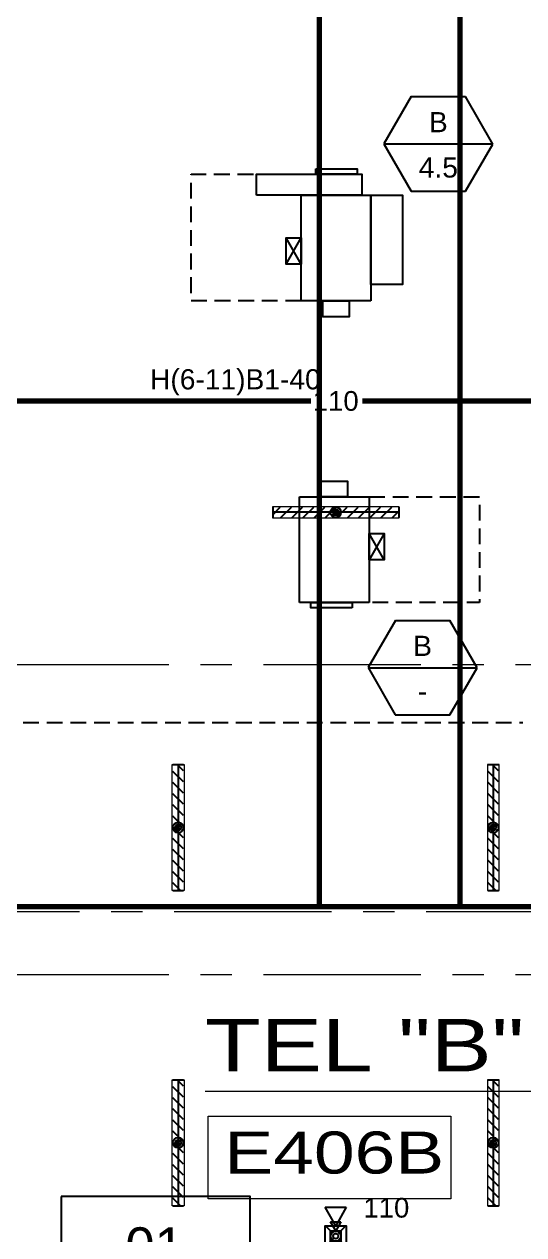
# Model space of a CAD drawing. Header units: inches. Extents: x -26500 to 0, y -3347 to 2257.
# Drawn here: x -22439.6 to -22249.4, y 804.1 to 1265 of the extents above; entities that cross this region are included whole.
import ezdxf
from ezdxf import colors
from ezdxf.entities.mleader import LeaderData, LeaderLine
from ezdxf.enums import TextEntityAlignment as Align
from ezdxf.math import Vec2, Vec3

# ---------------------------------------------------------------- set-up
doc = ezdxf.new("R2010")
doc.units = ezdxf.units.IN
doc.header["$LTSCALE"] = 48
doc.header["$MEASUREMENT"] = 0
for name, pattern in [('A104$0$CENTER', [2, 1.25, -0.25, 0.25, -0.25]), ('HIDDEN2', [0.1875, 0.125, -0.0625]), ('NB - 5th floor_plan$0$HIDDEN2', [0.1875, 0.125, -0.0625])]:
    doc.linetypes.add(name, pattern=pattern)
for name, color, linetype in [('0 @ 48', 7, 'Continuous'), ('0 @ 96', 7, 'Continuous'), ('A104$0$A-AREA-IDEN', 8, 'Continuous'), ('A104$0$A-GRID-GRDP0-15', 8, 'Continuous'), ('A604$0$br604_br604 - E-Lite', 3, 'Continuous'), ('ANNTEXT', 6, 'Continuous'), ('CLEAR', 1, 'HIDDEN2'), ('E-Anno-Keyn', 72, 'Continuous'), ('E-FIRE', 234, 'Continuous'), ('E-Lite', 53, 'Continuous'), ('E-Lite-Emer', 13, 'Continuous'), ('E-Lite-Exit', 13, 'Continuous'), ('E-Powr-Circ', 232, 'Continuous'), ('G-Anno', 6, 'Continuous'), ('G-TEXT', 6, 'Continuous'), ('HAEQUIP', 94, 'Continuous'), ('M-HVAC-blck', 6, 'Continuous'), ('M-HVAC-clrn', 1, 'HIDDEN2'), ('M-HVAC-EQPM-FPTD', 94, 'Continuous'), ('M-HVAC-FUTR', 4, 'HIDDEN2'), ('M-HVAC-Supp', 93, 'Continuous'), ('M-HVAC-TEXT', 6, 'Continuous'), ('NB - 5th floor_plan$0$STDROPS', 1, 'NB - 5th floor_plan$0$HIDDEN2'), ('XREF', 7, 'Continuous')]:
    doc.layers.add(name, color=color, linetype=linetype)
doc.layers.add('E-Fire-Covr', color=240, linetype='Continuous', lineweight=70, plot=False)
doc.styles.add('A104$0$Arial', font='arial.ttf', dxfattribs={"height": 0.076839})
doc.styles.add('A104$0$style-Arial', font='arial.ttf')
doc.styles.add('M08', font='arial.ttf', dxfattribs={"height": 7.68})
doc.styles.add('M10', font='arial.ttf', dxfattribs={"height": 9.6})
doc.styles.add('MAMEP ANNO', font='arial.ttf', dxfattribs={"height": 0.101562})
doc.styles.add('P10', font='arial.ttf', dxfattribs={"height": 0.1})
doc.styles.get("Standard").update_dxf_attribs({"font": 'simplex.shx'})
pattern_1 = [(315, (-25102.7736, -1136.361), (2.1213203, 2.1213203), [])]
pattern_2 = [(315, (-24982.7736, -1136.361), (2.1213203, 2.1213203), [])]

# ---------------------------------------------------------------- blocks, each defined once
blk = doc.blocks.new('A104')
at = {"layer": 'A104$0$A-AREA-IDEN', "lineweight": 13}
blk.add_line((-22370.7776, 858.8241, 0.2066), (-22225.236, 858.8241, 0.2066), dxfattribs=at)
blk.add_3dface([(-22369.5778, 849.3074, 0.2066), (-22277.1398, 849.3074, 0.2066), (-22277.1398, 817.7779, 0.2066), (-22369.5778, 817.7779, 0.2066)], dxfattribs=at)
at = {"layer": 'A104$0$A-GRID-GRDP0-15', "linetype": 'A104$0$CENTER', "lineweight": 0}
for p, q in [((-23884.5631, 1021.1697), (-20452.7577, 1021.1697)), ((-24110.5721, 927.1574), (-20437.5384, 927.1574)), ((-23884.5631, 903.1574), (-20364.9322, 903.1574))]:
    blk.add_line(p, q, dxfattribs=at)
at = {"layer": 'A104$0$A-AREA-IDEN', "lineweight": 13, "style": 'A104$0$style-Arial', "width": 1.246875}
blk.add_text('E406B', height=16, dxfattribs=at).set_placement((-22363.3938, 827.4206, 0.2066))
at = {"layer": 'A104$0$A-AREA-IDEN', "lineweight": 13, "insert": (-22370.7786, 866.3031, 0.2066), "char_height": 19.999996, "attachment_point": 7, "line_spacing_factor": 0.6, "style": 'A104$0$Arial'}
blk.add_mtext('\\H1x;\\W1.24688;TEL "B"', dxfattribs=at)
blk = doc.blocks.new('NB - 5th floor_plan')
at = {"layer": 'NB - 5th floor_plan$0$STDROPS', "color": 1, "linetype": 'NB - 5th floor_plan$0$HIDDEN2'}
blk.add_line((-22485.0261, 999.1574), (-22249.769, 999.1574), dxfattribs=at)
blk = doc.blocks.new('A$C420D110D')
blk.add_line((48, 24), (0, 24))
blk.add_lwpolyline([(0, 48), (0, 0), (48, 0), (48, 48)], close=True)
at = {"layer": 'G-TEXT', "color": 6, "style": 'P10'}
for tag, p in [('M3.01', (23.76, 35.4)), ('01', (24.33, 11.4))]:
    blk.add_attdef(tag, text='', height=9.6, dxfattribs=at).set_placement(p, align=Align.MIDDLE)
blk = doc.blocks.new('A604')
at = {"layer": 'A604$0$br604_br604 - E-Lite', "lineweight": 13}
for points in [[(-22345.02, 1081.41), (-22297.02, 1081.41), (-22297.02, 1076.91), (-22345.02, 1076.91)], [(-22378.77, 983.16), (-22378.77, 935.16), (-22383.27, 935.16), (-22383.27, 983.16)], [(-22263.27, 983.16), (-22263.27, 935.16), (-22258.77, 935.16), (-22258.77, 983.16)], [(-22378.77, 863.16), (-22378.77, 815.16), (-22383.27, 815.16), (-22383.27, 863.16)], [(-22263.27, 863.16), (-22263.27, 815.16), (-22258.77, 815.16), (-22258.77, 863.16)]]:
    blk.add_3dface(points, dxfattribs=at)
blk = doc.blocks.new('FA-StrobeSymbol-Anno')
at = {"color": 0, "linetype": 'ByBlock'}
for p, q in [((-0.0442, 0.0442), (-0.0737, 0.0736)), ((0.0442, 0.0442), (0.0736, 0.0737)), ((-0.0442, -0.0442), (-0.0736, -0.0737)), ((0.0442, -0.0442), (0.0737, -0.0736))]:
    blk.add_line(p, q, dxfattribs=at)
blk.add_circle((0, 0), 0.0403, dxfattribs=at)
blk = doc.blocks.new('*U770')
at = {"layer": '0 @ 48', "color": 0, "linetype": 'ByBlock', "xscale": 24, "yscale": 24, "zscale": 24}
blk.add_blockref('FA-StrobeSymbol-Anno', (0, 4), dxfattribs=at)
at = {"layer": '0 @ 96', "color": 0, "linetype": 'ByBlock', "xscale": 48, "yscale": 48, "zscale": 48}
blk.add_blockref('FA-StrobeSymbol-Anno', (0, 4), dxfattribs=at)
blk = doc.blocks.new('FA-Speaker-Anno')
at = {"color": 0, "linetype": 'ByBlock'}
for p, q in [((0.0833, 0), (0.1562, 0.0417)), ((0.1562, -0.0417), (0.0833, 0)), ((0.1562, 0.0417), (0.1562, -0.0417))]:
    blk.add_line(p, q, dxfattribs=at)
blk.add_lwpolyline([(0, 0.0417), (0.0833, 0.0417), (0.0833, -0.0417), (0, -0.0417)], close=True, dxfattribs=at)
blk = doc.blocks.new('*U771')
at = {"layer": '0 @ 48', "color": 0, "linetype": 'ByBlock', "xscale": 48, "yscale": 48, "zscale": 48, "rotation": 90}
blk.add_blockref('FA-Speaker-Anno', (0, 2), dxfattribs=at)
at = {"layer": '0 @ 96', "color": 0, "linetype": 'ByBlock', "xscale": 96, "yscale": 96, "zscale": 96, "rotation": 90}
blk.add_blockref('FA-Speaker-Anno', (0, 0), dxfattribs=at)
blk = doc.blocks.new('*U149')
at = {"layer": 'E-Fire-Covr'}
blk.add_lwpolyline([(10.15, 322), (318, 322), (318, -314), (-318, -314), (-318, 322), (-9.51, 322)], dxfattribs=at)
for name in ['*U771', '*U770']:
    blk.add_blockref(name, (0, 0))
at = {"color": 6, "style": 'MAMEP ANNO'}
blk.add_text('110', height=7.5, dxfattribs=at).set_placement((10.55, 11.08))
at = {"layer": 'E-Fire-Covr', "style": 'MAMEP ANNO'}
blk.add_text('110', height=7.5, dxfattribs=at).set_placement((0, 322), align=Align.MIDDLE_CENTER)
blk = doc.blocks.new('MLD-KeyNote')
at = {"color": 0, "linetype": 'Continuous', "transparency": 16777216}
blk.add_lwpolyline([(-0.09375, -0.09375), (0.09375, -0.09375), (0.09375, 0.09375), (-0.09375, 0.09375)], close=True, dxfattribs=at)
at = {"color": 0, "linetype": 'ByBlock', "transparency": 16777216, "style": 'MAMEP ANNO'}
blk.add_attdef('ID', text='', height=0.10156, dxfattribs=at).set_placement((0, 0), align=Align.MIDDLE_CENTER)
blk = doc.blocks.new('LFIND4')
for p, q in [((-24, 2), (-24, -2)), ((24, 0), (-24, 0)), ((24, 2), (24, -2))]:
    blk.add_line(p, q)
for radius in [2, 1.12, 0.5]:
    blk.add_circle((0, 0), radius)
blk = doc.blocks.new('A$C4BF10DA9')
at = {"layer": 'E-Powr-Circ'}
for p, q in [((20, 42), (30, 36.25)), ((20, 36.25), (30, 42))]:
    blk.add_line(p, q, dxfattribs=at)
at = {"layer": 'M-HVAC-clrn', "flags": 128}
blk.add_lwpolyline([(6, 42), (6, 0), (54.25, 0), (54.25, 25)], dxfattribs=at)
at = {"layer": 'M-HVAC-EQPM-FPTD'}
for p, q in [((6, 68.5), (6, 42)), ((46.25, 68.5), (6, 68.5)), ((46.25, 42), (46.25, 68.5)), ((6, 42), (46.25, 42))]:
    blk.add_line(p, q, dxfattribs=at)
for points in [[(12.25, 68.5), (46.25, 68.5), (46.25, 80.5), (12.25, 80.5)], [(46.25, 25), (54.25, 25), (54.25, 65), (46.25, 65)], [(6, 50.25), (6, 60.25), (0, 60.25), (0, 50.25)], [(30, 42), (20, 42), (20, 36.25), (30, 36.25)]]:
    blk.add_lwpolyline(points, close=True, dxfattribs=at)
at = {"layer": 'M-HVAC-Supp'}
blk.add_lwpolyline([(56.25, 47.5), (56.25, 63.25), (54.25, 63.25), (54.25, 47.5)], close=True, dxfattribs=at)
blk = doc.blocks.new('FPTD INT')
at = {"layer": 'CLEAR', "flags": 128}
blk.add_lwpolyline([(-26603.13, -1659.44), (-26603.13, -1701.44), (-26562.88, -1701.44), (-26562.88, -1659.44)], dxfattribs=at)
at = {"layer": 'E-Powr-Circ'}
for p, q in [((-26589.13, -1665.19), (-26579.13, -1659.44)), ((-26579.13, -1665.19), (-26589.13, -1659.44))]:
    blk.add_line(p, q, dxfattribs=at)
at = {"layer": 'HAEQUIP'}
for p, q in [((-26562.88, -1632.94), (-26603.13, -1632.94)), ((-26603.13, -1632.94), (-26603.13, -1659.44)), ((-26562.88, -1659.44), (-26562.88, -1632.94)), ((-26603.13, -1659.44), (-26562.88, -1659.44))]:
    blk.add_line(p, q, dxfattribs=at)
for points in [[(-26560.88, -1653.01), (-26560.88, -1637.26), (-26562.88, -1637.26), (-26562.88, -1653.01)], [(-26603.13, -1651.19), (-26603.13, -1641.19), (-26609.13, -1641.19), (-26609.13, -1651.19)], [(-26579.13, -1659.44), (-26589.13, -1659.44), (-26589.13, -1665.19), (-26579.13, -1665.19)]]:
    blk.add_lwpolyline(points, close=True, dxfattribs=at)
blk = doc.blocks.new('A$C73FD2CE6')
at = {"layer": 'M-HVAC-blck'}
for p, q in [((10.41, 36), (0, 18.01)), ((10.41, 36), (31.18, 36)), ((41.57, 17.97), (31.18, 36)), ((0, 18.01), (10.37, 0)), ((0.01, 17.99), (41.56, 17.99)), ((31.17, 0), (41.57, 17.97)), ((10.37, 0), (31.17, 0))]:
    blk.add_line(p, q, dxfattribs=at)
at = {"layer": 'M-HVAC-TEXT', "style": 'M08'}
for tag, p in [('2', (20.78, 26.3)), ('1', (20.78, 8.99))]:
    blk.add_attdef(tag, text='', height=7.68, dxfattribs=at).set_placement(p, align=Align.MIDDLE)
blk = doc.blocks.new('*U172')
at = {"color": 21, "linetype": 'ByBlock'}
ml = blk.add_multileader_mtext('Standard', dxfattribs=at)
ml.set_content('', color=21, style='MAMEP ANNO')
ml.set_leader_properties(color=256)
ml.build(insert=Vec2(0, 0))
ml.multileader.update_dxf_attribs({"has_dogleg": 0, "text_right_attachment_type": 3, "dogleg_length": 3.84, "arrow_head_size": 7.5, "scale": 96})
ctx = ml.context
ctx.base_point, ctx.scale, ctx.char_height, ctx.arrow_head_size, ctx.landing_gap_size, ctx.plane_origin = Vec3(-19.93, 11.25), 96, 7.5, 7.5, 3.75, Vec3(12.43, 11.25)
ctx.right_attachment, ctx.text_align_type = 3, 2
notes = []
notes.append((ctx, [(0, (1, 1, 0), (356.57, 11.25), (-1, 0), 369, [(0, [(12.43, 11.25)], 0, [])])]))
ctx.mtext.insert, ctx.mtext.alignment, ctx.mtext.flow_direction = Vec3(-16.18, 15), 3, 5
ml = blk.add_multileader_mtext('Standard', dxfattribs=at)
ml.set_content('', color=21, style='MAMEP ANNO')
ml.set_leader_properties(color=256)
ml.build(insert=Vec2(0, 0))
ml.multileader.update_dxf_attribs({"has_dogleg": 0, "text_right_attachment_type": 3, "dogleg_length": 3.84, "arrow_head_size": 7.5, "scale": 96})
ctx = ml.context
ctx.base_point, ctx.scale, ctx.char_height, ctx.arrow_head_size, ctx.landing_gap_size, ctx.plane_origin = Vec3(-19.93, -11.25), 96, 7.5, 7.5, 3.75, Vec3(12.43, -11.25)
ctx.right_attachment, ctx.text_align_type = 3, 2
notes.append((ctx, [(0, (1, 1, 0), (356.57, -11.25), (-1, 0), 369, [(0, [(12.43, -11.25)], 0, [])])]))
ctx.mtext.insert, ctx.mtext.alignment, ctx.mtext.flow_direction = Vec3(-16.18, -7.5), 3, 5
for ctx, leaders in notes:
    for number, flags, end, landing, length, lines in leaders:
        leader = LeaderData()
        leader.index, (leader.has_last_leader_line, leader.has_dogleg_vector, leader.attachment_direction) = number, flags
        leader.last_leader_point, leader.dogleg_vector, leader.dogleg_length = Vec3(end), Vec3(landing), length
        for number, points, colour, breaks in lines:
            line = LeaderLine()
            line.index, line.vertices, line.color, line.breaks = number, Vec3.list(points), colors.encode_raw_color(colour), breaks
            leader.lines.append(line)
        ctx.leaders.append(leader)

msp = doc.modelspace()

# ---------------------------------------------------------------- hatches: boundary and pattern name
at = {"layer": 'E-Lite-Emer'}
h = msp.add_hatch(dxfattribs=at)
h.set_pattern_fill('ANSI31', color=256, scale=24, angle=180, style=0)
h.set_pattern_definition([(225, (-24416.5486, 3800.9135), (2.1213203, -2.1213203), [])])
h.paths.add_polyline_path([(-22297.02, 1081.16), (-22345.02, 1081.16), (-22345.02, 1077.16), (-22297.02, 1077.16)])
h = msp.add_hatch(dxfattribs=at)
h.set_pattern_fill('ANSI31', color=256, scale=24, angle=270, style=0)
h.set_pattern_definition(pattern_1)
h.paths.add_polyline_path([(-22383.02, 983.16), (-22383.02, 935.16), (-22379.02, 935.16), (-22379.02, 983.16)])
h = msp.add_hatch(dxfattribs=at)
h.set_pattern_fill('ANSI31', color=256, scale=24, angle=270, style=0)
h.set_pattern_definition(pattern_1)
h.paths.add_polyline_path([(-22383.02, 983.16), (-22383.02, 935.16), (-22379.02, 935.16), (-22379.02, 983.16)])
h = msp.add_hatch(dxfattribs=at)
h.set_pattern_fill('ANSI31', color=256, scale=24, angle=270, style=0)
h.set_pattern_definition(pattern_2)
h.paths.add_polyline_path([(-22263.02, 983.16), (-22263.02, 935.16), (-22259.02, 935.16), (-22259.02, 983.16)])
h = msp.add_hatch(dxfattribs=at)
h.set_pattern_fill('ANSI31', color=256, scale=24, angle=270, style=0)
h.set_pattern_definition(pattern_2)
h.paths.add_polyline_path([(-22263.02, 983.16), (-22263.02, 935.16), (-22259.02, 935.16), (-22259.02, 983.16)])
h = msp.add_hatch(dxfattribs=at)
h.set_pattern_fill('ANSI31', color=256, scale=24, angle=270, style=0)
h.set_pattern_definition([(315, (-25102.7736, -1256.361), (2.1213203, 2.1213203), [])])
h.paths.add_polyline_path([(-22383.02, 863.16), (-22383.02, 815.16), (-22379.02, 815.16), (-22379.02, 863.16)])
h = msp.add_hatch(dxfattribs=at)
h.set_pattern_fill('ANSI31', color=256, scale=24, angle=270, style=0)
h.set_pattern_definition([(315, (-24982.7736, -1256.361), (2.1213203, 2.1213203), [])])
h.paths.add_polyline_path([(-22263.02, 863.16), (-22263.02, 815.16), (-22259.02, 815.16), (-22259.02, 863.16)])

# ---------------------------------------------------------------- block references
at = {"layer": 'E-FIRE'}
for p in [(-22591.71, 1243.01), (-22009.24, 1243.01), (-22321.02, 799.57)]:
    msp.add_blockref('*U149', p, dxfattribs=at)
at = {"layer": 'E-Lite'}
msp.add_blockref('LFIND4', (-22321.02, 1079.16), dxfattribs=at)
at = {"layer": 'E-Lite', "rotation": 90}
for p in [(-22381.02, 959.16), (-22381.02, 959.16), (-22261.02, 959.16), (-22261.02, 959.16), (-22381.02, 839.16), (-22261.02, 839.16)]:
    msp.add_blockref('LFIND4', p, dxfattribs=at)
at = {"layer": 'E-Lite-Exit'}
msp.add_blockref('*U172', (-22666.41, 1057.41), dxfattribs=at)
at = {"layer": 'G-Anno'}
ref = msp.add_blockref('A$C420D110D', (-22425.58, 746.66, 0), dxfattribs=dict(at, xscale=1.5, yscale=1.5, zscale=1.5))
ref.add_attrib('01', 'E2201', dxfattribs={"layer": 'G-TEXT', "color": 6, "height": 14.402, "style": 'M10'}).set_placement((-22389.09, 763.76, 0), align=Align.MIDDLE)
ref.add_attrib('M3.01', '01', dxfattribs={"layer": 'G-TEXT', "color": 6, "height": 14.402, "style": 'M10'}).set_placement((-22389.95, 799.76, 0), align=Align.MIDDLE)
at = {"layer": 'M-HVAC-blck'}
for p, values in [((-22302.72, 1201.41), {'2': 'B', '1': '4.5'}), ((-22308.72, 1002.03), {'2': 'B', '1': '-'})]:
    msp.add_blockref('A$C73FD2CE6', p, dxfattribs=at).add_auto_attribs(values)
at = {"layer": 'M-HVAC-EQPM-FPTD', "xscale": -1, "rotation": 90}
msp.add_blockref('FPTD INT', (-23967.76, -25518.08), dxfattribs=at)
at = {"layer": 'M-HVAC-FUTR', "xscale": -1, "rotation": 270}
msp.add_blockref('A$C4BF10DA9', (-22376.13, 1153.64), dxfattribs=at)
at = {"layer": 'XREF'}
for name in ['A104', 'NB - 5th floor_plan', 'A604']:
    msp.add_blockref(name, (0, 0), dxfattribs=at)

# ---------------------------------------------------------------- texts
at = {"layer": 'ANNTEXT', "insert": (-22391.73, 1133.65), "char_height": 7.68, "attachment_point": 1, "style": 'M08'}
msp.add_mtext_dynamic_manual_height_columns('H(6-11)B1-40', width=59.1811, gutter_width=1, heights=[0], dxfattribs=at)

# ---------------------------------------------------------------- leaders
at = {"layer": 'E-Anno-Keyn'}
ml = msp.add_multileader_block('Standard', dxfattribs=at)
ml.set_content('MLD-KeyNote', color=256, scale=96)
ml.set_attribute('ID', '1', width=0)
ml.set_leader_properties(color=256, linetype='Continuous')
ml.build(insert=Vec2(0, 0))
ml.multileader.update_dxf_attribs({"has_dogleg": 0, "text_left_attachment_type": 2, "text_right_attachment_type": 2, "dogleg_length": 3.84, "arrow_head_size": 12, "scale": 96})
ctx = ml.context
ctx.base_point, ctx.scale, ctx.char_height, ctx.arrow_head_size, ctx.landing_gap_size, ctx.plane_origin = Vec3(-22028.78, 972.11), 96, 737.28, 12, 384, Vec3(-22055.2, 1001.03)
ctx.left_attachment, ctx.right_attachment = 2, 2
notes = []
notes.append((ctx, [(0, (1, 1, 0), (-22397.78, 972.11), (1, 0), 369, [(0, [(-22049.44, 1001.03), (-22038.5, 972.11)], 0, [])])]))
ctx.block.insert = Vec3(-22019.78, 972.11)
for ctx, leaders in notes:
    for number, flags, end, landing, length, lines in leaders:
        leader = LeaderData()
        leader.index, (leader.has_last_leader_line, leader.has_dogleg_vector, leader.attachment_direction) = number, flags
        leader.last_leader_point, leader.dogleg_vector, leader.dogleg_length = Vec3(end), Vec3(landing), length
        for number, points, colour, breaks in lines:
            line = LeaderLine()
            line.index, line.vertices, line.color, line.breaks = number, Vec3.list(points), colors.encode_raw_color(colour), breaks
            leader.lines.append(line)
        ctx.leaders.append(leader)

doc.saveas('drawing.dxf')
